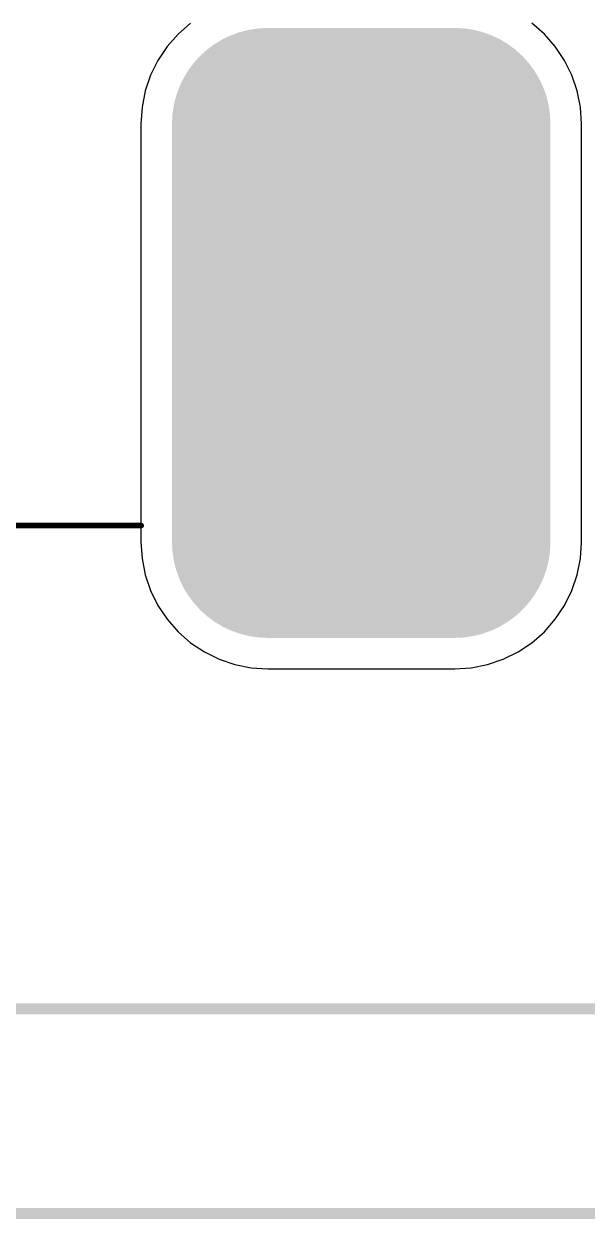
# Model space of a CAD drawing. Extents: x 69 to 227, y 90 to 377.
# Drawn here: x 119.7 to 145.3, y 138.3 to 192.5 of the extents above; entities that cross this region are included whole.
import ezdxf

# ---------------------------------------------------------------- set-up
doc = ezdxf.new("R2010")
doc.units = 0
doc.layers.get('0').update_dxf_attribs({"linetype": 'CONTINUOUS'})
for name, color, linetype in [('BOTTOMLAYER', 5, 'CONTINUOUS'), ('BOTTOMOVERLAY', 54, 'CONTINUOUS'), ('BOTTOMSOLDER', 6, 'CONTINUOUS'), ('MULTILAYER', 9, 'CONTINUOUS'), ('TOPLAYER', 1, 'CONTINUOUS'), ('TOPOVERLAY', 2, 'CONTINUOUS'), ('TOPSOLDER', 216, 'CONTINUOUS')]:
    doc.layers.add(name, color=color, linetype=linetype)

# ---------------------------------------------------------------- blocks, each defined once
blk = doc.blocks.new('CM300_SKM200_DUAL_FOOTPRIN')
at = {"layer": 'BOTTOMLAYER'}
for points, const_width in [([(-6.375, 9.5, 1), (-2.125, 9.5, 1)], 4.25), ([(2.125, 9.5, 1), (6.375, 9.5, 1)], 4.25), ([(-7.25, 12, 1), (-6.75, 12, 1)], 0.5), ([(-5.25, 12, 1), (-4.75, 12, 1)], 0.5), ([(-3.25, 12, 1), (-2.75, 12, 1)], 0.5), ([(-1.25, 12, 1), (-0.75, 12, 1)], 0.5), ([(0.75, 12, 1), (1.25, 12, 1)], 0.5), ([(2.75, 12, 1), (3.25, 12, 1)], 0.5), ([(4.75, 12, 1), (5.25, 12, 1)], 0.5), ([(6.75, 12, 1), (7.25, 12, 1)], 0.5), ([(-6.25, 10, 1), (-5.75, 10, 1)], 0.5), ([(-4.25, 10, 1), (-3.75, 10, 1)], 0.5), ([(-2.25, 10, 1), (-1.75, 10, 1)], 0.5), ([(-0.25, 10, 1), (0.25, 10, 1)], 0.5), ([(1.75, 10, 1), (2.25, 10, 1)], 0.5), ([(3.75, 10, 1), (4.25, 10, 1)], 0.5), ([(5.75, 10, 1), (6.25, 10, 1)], 0.5), ([(-7.25, 8, 1), (-6.75, 8, 1)], 0.5), ([(-5.25, 8, 1), (-4.75, 8, 1)], 0.5), ([(-3.25, 8, 1), (-2.75, 8, 1)], 0.5), ([(-1.25, 8, 1), (-0.75, 8, 1)], 0.5), ([(0.75, 8, 1), (1.25, 8, 1)], 0.5), ([(2.75, 8, 1), (3.25, 8, 1)], 0.5), ([(4.75, 8, 1), (5.25, 8, 1)], 0.5), ([(6.75, 8, 1), (7.25, 8, 1)], 0.5), ([(-8.25, 6, 1), (-7.75, 6, 1)], 0.5), ([(-6.25, 6, 1), (-5.75, 6, 1)], 0.5), ([(-4.25, 6, 1), (-3.75, 6, 1)], 0.5), ([(-2.25, 6, 1), (-1.75, 6, 1)], 0.5), ([(-0.25, 6, 1), (0.25, 6, 1)], 0.5), ([(1.75, 6, 1), (2.25, 6, 1)], 0.5), ([(3.75, 6, 1), (4.25, 6, 1)], 0.5), ([(5.75, 6, 1), (6.25, 6, 1)], 0.5), ([(7.75, 6, 1), (8.25, 6, 1)], 0.5), ([(-7.25, 4, 1), (-6.75, 4, 1)], 0.5), ([(-5.25, 4, 1), (-4.75, 4, 1)], 0.5), ([(-3.25, 4, 1), (-2.75, 4, 1)], 0.5), ([(-1.25, 4, 1), (-0.75, 4, 1)], 0.5), ([(0.75, 4, 1), (1.25, 4, 1)], 0.5), ([(2.75, 4, 1), (3.25, 4, 1)], 0.5), ([(4.75, 4, 1), (5.25, 4, 1)], 0.5), ([(6.75, 4, 1), (7.25, 4, 1)], 0.5), ([(-8.25, 2, 1), (-7.75, 2, 1)], 0.5), ([(-6.25, 2, 1), (-5.75, 2, 1)], 0.5), ([(-4.25, 2, 1), (-3.75, 2, 1)], 0.5), ([(3.75, 2, 1), (4.25, 2, 1)], 0.5), ([(5.75, 2, 1), (6.25, 2, 1)], 0.5), ([(7.75, 2, 1), (8.25, 2, 1)], 0.5), ([(-7.25, 0, 1), (-6.75, 0, 1)], 0.5), ([(-5.25, 0, 1), (-4.75, 0, 1)], 0.5), ([(4.75, 0, 1), (5.25, 0, 1)], 0.5), ([(6.75, 0, 1), (7.25, 0, 1)], 0.5), ([(-8.25, -2, 1), (-7.75, -2, 1)], 0.5), ([(-6.25, -2, 1), (-5.75, -2, 1)], 0.5), ([(-4.25, -2, 1), (-3.75, -2, 1)], 0.5), ([(3.75, -2, 1), (4.25, -2, 1)], 0.5), ([(5.75, -2, 1), (6.25, -2, 1)], 0.5), ([(7.75, -2, 1), (8.25, -2, 1)], 0.5), ([(-7.25, -4, 1), (-6.75, -4, 1)], 0.5), ([(-5.25, -4, 1), (-4.75, -4, 1)], 0.5), ([(-3.25, -4, 1), (-2.75, -4, 1)], 0.5), ([(-1.25, -4, 1), (-0.75, -4, 1)], 0.5), ([(0.75, -4, 1), (1.25, -4, 1)], 0.5), ([(2.75, -4, 1), (3.25, -4, 1)], 0.5), ([(4.75, -4, 1), (5.25, -4, 1)], 0.5), ([(6.75, -4, 1), (7.25, -4, 1)], 0.5), ([(-6.375, -9.5, 1), (-2.125, -9.5, 1)], 4.25), ([(2.125, -9.5, 1), (6.375, -9.5, 1)], 4.25), ([(-8.25, -6, 1), (-7.75, -6, 1)], 0.5), ([(-6.25, -6, 1), (-5.75, -6, 1)], 0.5), ([(-4.25, -6, 1), (-3.75, -6, 1)], 0.5), ([(-2.25, -6, 1), (-1.75, -6, 1)], 0.5), ([(-0.25, -6, 1), (0.25, -6, 1)], 0.5), ([(1.75, -6, 1), (2.25, -6, 1)], 0.5), ([(3.75, -6, 1), (4.25, -6, 1)], 0.5), ([(5.75, -6, 1), (6.25, -6, 1)], 0.5), ([(7.75, -6, 1), (8.25, -6, 1)], 0.5), ([(-7.25, -8, 1), (-6.75, -8, 1)], 0.5), ([(-5.25, -8, 1), (-4.75, -8, 1)], 0.5), ([(-3.25, -8, 1), (-2.75, -8, 1)], 0.5), ([(-1.25, -8, 1), (-0.75, -8, 1)], 0.5), ([(0.75, -8, 1), (1.25, -8, 1)], 0.5), ([(2.75, -8, 1), (3.25, -8, 1)], 0.5), ([(4.75, -8, 1), (5.25, -8, 1)], 0.5), ([(6.75, -8, 1), (7.25, -8, 1)], 0.5), ([(-6.25, -10, 1), (-5.75, -10, 1)], 0.5), ([(-4.25, -10, 1), (-3.75, -10, 1)], 0.5), ([(-2.25, -10, 1), (-1.75, -10, 1)], 0.5), ([(-0.25, -10, 1), (0.25, -10, 1)], 0.5), ([(1.75, -10, 1), (2.25, -10, 1)], 0.5), ([(3.75, -10, 1), (4.25, -10, 1)], 0.5), ([(5.75, -10, 1), (6.25, -10, 1)], 0.5), ([(-7.25, -12, 1), (-6.75, -12, 1)], 0.5), ([(-5.25, -12, 1), (-4.75, -12, 1)], 0.5), ([(-3.25, -12, 1), (-2.75, -12, 1)], 0.5), ([(-1.25, -12, 1), (-0.75, -12, 1)], 0.5), ([(0.75, -12, 1), (1.25, -12, 1)], 0.5), ([(2.75, -12, 1), (3.25, -12, 1)], 0.5), ([(4.75, -12, 1), (5.25, -12, 1)], 0.5), ([(6.75, -12, 1), (7.25, -12, 1)], 0.5)]:
    blk.add_lwpolyline(points, format="xyb", close=True, dxfattribs=dict(at, const_width=const_width))
for points in [[(-4.25, -13.75), (4.25, -13.75), (-4.25, 13.75), (4.25, 13.75)], [(-8.5, -9.5), (8.5, -9.5), (-8.5, 9.5), (8.5, 9.5)]]:
    blk.add_solid(points, dxfattribs=at)
at = {"layer": 'BOTTOMOVERLAY', "const_width": 0.5}
for points in [[(-53.2, -30.7), (53.2, -30.7)], [(-55, -40), (55, -40)]]:
    blk.add_lwpolyline(points, dxfattribs=at)
at = {"layer": 'BOTTOMSOLDER'}
for points, const_width in [([(-6.426, 9.5, 1), (-2.074, 9.5, 1)], 4.352), ([(2.074, 9.5, 1), (6.426, 9.5, 1)], 4.352), ([(-7.301, 12, 1), (-6.699, 12, 1)], 0.602), ([(-5.301, 12, 1), (-4.699, 12, 1)], 0.602), ([(-3.301, 12, 1), (-2.699, 12, 1)], 0.602), ([(-1.301, 12, 1), (-0.699, 12, 1)], 0.602), ([(0.699, 12, 1), (1.301, 12, 1)], 0.602), ([(2.699, 12, 1), (3.301, 12, 1)], 0.602), ([(4.699, 12, 1), (5.301, 12, 1)], 0.602), ([(6.699, 12, 1), (7.301, 12, 1)], 0.602), ([(-6.301, 10, 1), (-5.699, 10, 1)], 0.602), ([(-4.301, 10, 1), (-3.699, 10, 1)], 0.602), ([(-2.301, 10, 1), (-1.699, 10, 1)], 0.602), ([(-0.301, 10, 1), (0.301, 10, 1)], 0.602), ([(1.699, 10, 1), (2.301, 10, 1)], 0.602), ([(3.699, 10, 1), (4.301, 10, 1)], 0.602), ([(5.699, 10, 1), (6.301, 10, 1)], 0.602), ([(-7.301, 8, 1), (-6.699, 8, 1)], 0.602), ([(-5.301, 8, 1), (-4.699, 8, 1)], 0.602), ([(-3.301, 8, 1), (-2.699, 8, 1)], 0.602), ([(-1.301, 8, 1), (-0.699, 8, 1)], 0.602), ([(0.699, 8, 1), (1.301, 8, 1)], 0.602), ([(2.699, 8, 1), (3.301, 8, 1)], 0.602), ([(4.699, 8, 1), (5.301, 8, 1)], 0.602), ([(6.699, 8, 1), (7.301, 8, 1)], 0.602), ([(-8.301, 6, 1), (-7.699, 6, 1)], 0.602), ([(-6.301, 6, 1), (-5.699, 6, 1)], 0.602), ([(-4.301, 6, 1), (-3.699, 6, 1)], 0.602), ([(-2.301, 6, 1), (-1.699, 6, 1)], 0.602), ([(-0.301, 6, 1), (0.301, 6, 1)], 0.602), ([(1.699, 6, 1), (2.301, 6, 1)], 0.602), ([(3.699, 6, 1), (4.301, 6, 1)], 0.602), ([(5.699, 6, 1), (6.301, 6, 1)], 0.602), ([(7.699, 6, 1), (8.301, 6, 1)], 0.602), ([(-7.301, 4, 1), (-6.699, 4, 1)], 0.602), ([(-5.301, 4, 1), (-4.699, 4, 1)], 0.602), ([(-3.301, 4, 1), (-2.699, 4, 1)], 0.602), ([(-1.301, 4, 1), (-0.699, 4, 1)], 0.602), ([(0.699, 4, 1), (1.301, 4, 1)], 0.602), ([(2.699, 4, 1), (3.301, 4, 1)], 0.602), ([(4.699, 4, 1), (5.301, 4, 1)], 0.602), ([(6.699, 4, 1), (7.301, 4, 1)], 0.602), ([(-8.301, 2, 1), (-7.699, 2, 1)], 0.602), ([(-6.301, 2, 1), (-5.699, 2, 1)], 0.602), ([(-4.301, 2, 1), (-3.699, 2, 1)], 0.602), ([(3.699, 2, 1), (4.301, 2, 1)], 0.602), ([(5.699, 2, 1), (6.301, 2, 1)], 0.602), ([(7.699, 2, 1), (8.301, 2, 1)], 0.602), ([(-7.301, 0, 1), (-6.699, 0, 1)], 0.602), ([(-5.301, 0, 1), (-4.699, 0, 1)], 0.602), ([(4.699, 0, 1), (5.301, 0, 1)], 0.602), ([(6.699, 0, 1), (7.301, 0, 1)], 0.602), ([(-8.301, -2, 1), (-7.699, -2, 1)], 0.602), ([(-6.301, -2, 1), (-5.699, -2, 1)], 0.602), ([(-4.301, -2, 1), (-3.699, -2, 1)], 0.602), ([(3.699, -2, 1), (4.301, -2, 1)], 0.602), ([(5.699, -2, 1), (6.301, -2, 1)], 0.602), ([(7.699, -2, 1), (8.301, -2, 1)], 0.602), ([(-7.301, -4, 1), (-6.699, -4, 1)], 0.602), ([(-5.301, -4, 1), (-4.699, -4, 1)], 0.602), ([(-3.301, -4, 1), (-2.699, -4, 1)], 0.602), ([(-1.301, -4, 1), (-0.699, -4, 1)], 0.602), ([(0.699, -4, 1), (1.301, -4, 1)], 0.602), ([(2.699, -4, 1), (3.301, -4, 1)], 0.602), ([(4.699, -4, 1), (5.301, -4, 1)], 0.602), ([(6.699, -4, 1), (7.301, -4, 1)], 0.602), ([(-6.426, -9.5, 1), (-2.074, -9.5, 1)], 4.352), ([(-8.301, -6, 1), (-7.699, -6, 1)], 0.602), ([(-6.301, -6, 1), (-5.699, -6, 1)], 0.602), ([(-4.301, -6, 1), (-3.699, -6, 1)], 0.602), ([(-2.301, -6, 1), (-1.699, -6, 1)], 0.602), ([(-0.301, -6, 1), (0.301, -6, 1)], 0.602), ([(2.074, -9.5, 1), (6.426, -9.5, 1)], 4.352), ([(1.699, -6, 1), (2.301, -6, 1)], 0.602), ([(3.699, -6, 1), (4.301, -6, 1)], 0.602), ([(5.699, -6, 1), (6.301, -6, 1)], 0.602), ([(7.699, -6, 1), (8.301, -6, 1)], 0.602), ([(-7.301, -8, 1), (-6.699, -8, 1)], 0.602), ([(-5.301, -8, 1), (-4.699, -8, 1)], 0.602), ([(-3.301, -8, 1), (-2.699, -8, 1)], 0.602), ([(-1.301, -8, 1), (-0.699, -8, 1)], 0.602), ([(0.699, -8, 1), (1.301, -8, 1)], 0.602), ([(2.699, -8, 1), (3.301, -8, 1)], 0.602), ([(4.699, -8, 1), (5.301, -8, 1)], 0.602), ([(6.699, -8, 1), (7.301, -8, 1)], 0.602), ([(-6.301, -10, 1), (-5.699, -10, 1)], 0.602), ([(-4.301, -10, 1), (-3.699, -10, 1)], 0.602), ([(-2.301, -10, 1), (-1.699, -10, 1)], 0.602), ([(-0.301, -10, 1), (0.301, -10, 1)], 0.602), ([(1.699, -10, 1), (2.301, -10, 1)], 0.602), ([(3.699, -10, 1), (4.301, -10, 1)], 0.602), ([(5.699, -10, 1), (6.301, -10, 1)], 0.602), ([(-7.301, -12, 1), (-6.699, -12, 1)], 0.602), ([(-5.301, -12, 1), (-4.699, -12, 1)], 0.602), ([(-3.301, -12, 1), (-2.699, -12, 1)], 0.602), ([(-1.301, -12, 1), (-0.699, -12, 1)], 0.602), ([(0.699, -12, 1), (1.301, -12, 1)], 0.602), ([(2.699, -12, 1), (3.301, -12, 1)], 0.602), ([(4.699, -12, 1), (5.301, -12, 1)], 0.602), ([(6.699, -12, 1), (7.301, -12, 1)], 0.602)]:
    blk.add_lwpolyline(points, format="xyb", close=True, dxfattribs=dict(at, const_width=const_width))
for points in [[(-4.25, -13.852), (4.25, -13.852), (-4.25, 13.852), (4.25, 13.852)], [(-8.602, -9.5), (8.602, -9.5), (-8.602, 9.5), (8.602, 9.5)]]:
    blk.add_solid(points, dxfattribs=at)
at = {"layer": 'MULTILAYER'}
for points, const_width in [([(-6.375, 9.5, 1), (-2.125, 9.5, 1)], 4.25), ([(2.125, 9.5, 1), (6.375, 9.5, 1)], 4.25), ([(-7.25, 12, 1), (-6.75, 12, 1)], 0.5), ([(-5.25, 12, 1), (-4.75, 12, 1)], 0.5), ([(-3.25, 12, 1), (-2.75, 12, 1)], 0.5), ([(-1.25, 12, 1), (-0.75, 12, 1)], 0.5), ([(0.75, 12, 1), (1.25, 12, 1)], 0.5), ([(2.75, 12, 1), (3.25, 12, 1)], 0.5), ([(4.75, 12, 1), (5.25, 12, 1)], 0.5), ([(6.75, 12, 1), (7.25, 12, 1)], 0.5), ([(-6.25, 10, 1), (-5.75, 10, 1)], 0.5), ([(-4.25, 10, 1), (-3.75, 10, 1)], 0.5), ([(-2.25, 10, 1), (-1.75, 10, 1)], 0.5), ([(-0.25, 10, 1), (0.25, 10, 1)], 0.5), ([(1.75, 10, 1), (2.25, 10, 1)], 0.5), ([(3.75, 10, 1), (4.25, 10, 1)], 0.5), ([(5.75, 10, 1), (6.25, 10, 1)], 0.5), ([(-7.25, 8, 1), (-6.75, 8, 1)], 0.5), ([(-5.25, 8, 1), (-4.75, 8, 1)], 0.5), ([(-3.25, 8, 1), (-2.75, 8, 1)], 0.5), ([(-1.25, 8, 1), (-0.75, 8, 1)], 0.5), ([(0.75, 8, 1), (1.25, 8, 1)], 0.5), ([(2.75, 8, 1), (3.25, 8, 1)], 0.5), ([(4.75, 8, 1), (5.25, 8, 1)], 0.5), ([(6.75, 8, 1), (7.25, 8, 1)], 0.5), ([(-8.25, 6, 1), (-7.75, 6, 1)], 0.5), ([(-6.25, 6, 1), (-5.75, 6, 1)], 0.5), ([(-4.25, 6, 1), (-3.75, 6, 1)], 0.5), ([(-2.25, 6, 1), (-1.75, 6, 1)], 0.5), ([(-0.25, 6, 1), (0.25, 6, 1)], 0.5), ([(1.75, 6, 1), (2.25, 6, 1)], 0.5), ([(3.75, 6, 1), (4.25, 6, 1)], 0.5), ([(5.75, 6, 1), (6.25, 6, 1)], 0.5), ([(7.75, 6, 1), (8.25, 6, 1)], 0.5), ([(-7.25, 4, 1), (-6.75, 4, 1)], 0.5), ([(-5.25, 4, 1), (-4.75, 4, 1)], 0.5), ([(-3.25, 4, 1), (-2.75, 4, 1)], 0.5), ([(-1.25, 4, 1), (-0.75, 4, 1)], 0.5), ([(0.75, 4, 1), (1.25, 4, 1)], 0.5), ([(2.75, 4, 1), (3.25, 4, 1)], 0.5), ([(4.75, 4, 1), (5.25, 4, 1)], 0.5), ([(6.75, 4, 1), (7.25, 4, 1)], 0.5), ([(-8.25, 2, 1), (-7.75, 2, 1)], 0.5), ([(-6.25, 2, 1), (-5.75, 2, 1)], 0.5), ([(-4.25, 2, 1), (-3.75, 2, 1)], 0.5), ([(3.75, 2, 1), (4.25, 2, 1)], 0.5), ([(5.75, 2, 1), (6.25, 2, 1)], 0.5), ([(7.75, 2, 1), (8.25, 2, 1)], 0.5), ([(-7.25, 0, 1), (-6.75, 0, 1)], 0.5), ([(-5.25, 0, 1), (-4.75, 0, 1)], 0.5), ([(4.75, 0, 1), (5.25, 0, 1)], 0.5), ([(6.75, 0, 1), (7.25, 0, 1)], 0.5), ([(-8.25, -2, 1), (-7.75, -2, 1)], 0.5), ([(-6.25, -2, 1), (-5.75, -2, 1)], 0.5), ([(-4.25, -2, 1), (-3.75, -2, 1)], 0.5), ([(3.75, -2, 1), (4.25, -2, 1)], 0.5), ([(5.75, -2, 1), (6.25, -2, 1)], 0.5), ([(7.75, -2, 1), (8.25, -2, 1)], 0.5), ([(-7.25, -4, 1), (-6.75, -4, 1)], 0.5), ([(-5.25, -4, 1), (-4.75, -4, 1)], 0.5), ([(-3.25, -4, 1), (-2.75, -4, 1)], 0.5), ([(-1.25, -4, 1), (-0.75, -4, 1)], 0.5), ([(0.75, -4, 1), (1.25, -4, 1)], 0.5), ([(2.75, -4, 1), (3.25, -4, 1)], 0.5), ([(4.75, -4, 1), (5.25, -4, 1)], 0.5), ([(6.75, -4, 1), (7.25, -4, 1)], 0.5), ([(-6.375, -9.5, 1), (-2.125, -9.5, 1)], 4.25), ([(2.125, -9.5, 1), (6.375, -9.5, 1)], 4.25), ([(-8.25, -6, 1), (-7.75, -6, 1)], 0.5), ([(-6.25, -6, 1), (-5.75, -6, 1)], 0.5), ([(-4.25, -6, 1), (-3.75, -6, 1)], 0.5), ([(-2.25, -6, 1), (-1.75, -6, 1)], 0.5), ([(-0.25, -6, 1), (0.25, -6, 1)], 0.5), ([(1.75, -6, 1), (2.25, -6, 1)], 0.5), ([(3.75, -6, 1), (4.25, -6, 1)], 0.5), ([(5.75, -6, 1), (6.25, -6, 1)], 0.5), ([(7.75, -6, 1), (8.25, -6, 1)], 0.5), ([(-7.25, -8, 1), (-6.75, -8, 1)], 0.5), ([(-5.25, -8, 1), (-4.75, -8, 1)], 0.5), ([(-3.25, -8, 1), (-2.75, -8, 1)], 0.5), ([(-1.25, -8, 1), (-0.75, -8, 1)], 0.5), ([(0.75, -8, 1), (1.25, -8, 1)], 0.5), ([(2.75, -8, 1), (3.25, -8, 1)], 0.5), ([(4.75, -8, 1), (5.25, -8, 1)], 0.5), ([(6.75, -8, 1), (7.25, -8, 1)], 0.5), ([(-6.25, -10, 1), (-5.75, -10, 1)], 0.5), ([(-4.25, -10, 1), (-3.75, -10, 1)], 0.5), ([(-2.25, -10, 1), (-1.75, -10, 1)], 0.5), ([(-0.25, -10, 1), (0.25, -10, 1)], 0.5), ([(1.75, -10, 1), (2.25, -10, 1)], 0.5), ([(3.75, -10, 1), (4.25, -10, 1)], 0.5), ([(5.75, -10, 1), (6.25, -10, 1)], 0.5), ([(-7.25, -12, 1), (-6.75, -12, 1)], 0.5), ([(-5.25, -12, 1), (-4.75, -12, 1)], 0.5), ([(-3.25, -12, 1), (-2.75, -12, 1)], 0.5), ([(-1.25, -12, 1), (-0.75, -12, 1)], 0.5), ([(0.75, -12, 1), (1.25, -12, 1)], 0.5), ([(2.75, -12, 1), (3.25, -12, 1)], 0.5), ([(4.75, -12, 1), (5.25, -12, 1)], 0.5), ([(6.75, -12, 1), (7.25, -12, 1)], 0.5)]:
    blk.add_lwpolyline(points, format="xyb", close=True, dxfattribs=dict(at, const_width=const_width))
for points in [[(-4.25, -13.75), (4.25, -13.75), (-4.25, 13.75), (4.25, 13.75)], [(-8.5, -9.5), (8.5, -9.5), (-8.5, 9.5), (8.5, 9.5)]]:
    blk.add_solid(points, dxfattribs=at)
at = {"layer": 'TOPLAYER'}
for points, const_width in [([(-6.375, 9.5, 1), (-2.125, 9.5, 1)], 4.25), ([(2.125, 9.5, 1), (6.375, 9.5, 1)], 4.25), ([(-7.25, 12, 1), (-6.75, 12, 1)], 0.5), ([(-5.25, 12, 1), (-4.75, 12, 1)], 0.5), ([(-3.25, 12, 1), (-2.75, 12, 1)], 0.5), ([(-1.25, 12, 1), (-0.75, 12, 1)], 0.5), ([(0.75, 12, 1), (1.25, 12, 1)], 0.5), ([(2.75, 12, 1), (3.25, 12, 1)], 0.5), ([(4.75, 12, 1), (5.25, 12, 1)], 0.5), ([(6.75, 12, 1), (7.25, 12, 1)], 0.5), ([(-6.25, 10, 1), (-5.75, 10, 1)], 0.5), ([(-4.25, 10, 1), (-3.75, 10, 1)], 0.5), ([(-2.25, 10, 1), (-1.75, 10, 1)], 0.5), ([(-0.25, 10, 1), (0.25, 10, 1)], 0.5), ([(1.75, 10, 1), (2.25, 10, 1)], 0.5), ([(3.75, 10, 1), (4.25, 10, 1)], 0.5), ([(5.75, 10, 1), (6.25, 10, 1)], 0.5), ([(-7.25, 8, 1), (-6.75, 8, 1)], 0.5), ([(-5.25, 8, 1), (-4.75, 8, 1)], 0.5), ([(-3.25, 8, 1), (-2.75, 8, 1)], 0.5), ([(-1.25, 8, 1), (-0.75, 8, 1)], 0.5), ([(0.75, 8, 1), (1.25, 8, 1)], 0.5), ([(2.75, 8, 1), (3.25, 8, 1)], 0.5), ([(4.75, 8, 1), (5.25, 8, 1)], 0.5), ([(6.75, 8, 1), (7.25, 8, 1)], 0.5), ([(-8.25, 6, 1), (-7.75, 6, 1)], 0.5), ([(-6.25, 6, 1), (-5.75, 6, 1)], 0.5), ([(-4.25, 6, 1), (-3.75, 6, 1)], 0.5), ([(-2.25, 6, 1), (-1.75, 6, 1)], 0.5), ([(-0.25, 6, 1), (0.25, 6, 1)], 0.5), ([(1.75, 6, 1), (2.25, 6, 1)], 0.5), ([(3.75, 6, 1), (4.25, 6, 1)], 0.5), ([(5.75, 6, 1), (6.25, 6, 1)], 0.5), ([(7.75, 6, 1), (8.25, 6, 1)], 0.5), ([(-7.25, 4, 1), (-6.75, 4, 1)], 0.5), ([(-5.25, 4, 1), (-4.75, 4, 1)], 0.5), ([(-3.25, 4, 1), (-2.75, 4, 1)], 0.5), ([(-1.25, 4, 1), (-0.75, 4, 1)], 0.5), ([(0.75, 4, 1), (1.25, 4, 1)], 0.5), ([(2.75, 4, 1), (3.25, 4, 1)], 0.5), ([(4.75, 4, 1), (5.25, 4, 1)], 0.5), ([(6.75, 4, 1), (7.25, 4, 1)], 0.5), ([(-8.25, 2, 1), (-7.75, 2, 1)], 0.5), ([(-6.25, 2, 1), (-5.75, 2, 1)], 0.5), ([(-4.25, 2, 1), (-3.75, 2, 1)], 0.5), ([(3.75, 2, 1), (4.25, 2, 1)], 0.5), ([(5.75, 2, 1), (6.25, 2, 1)], 0.5), ([(7.75, 2, 1), (8.25, 2, 1)], 0.5), ([(-7.25, 0, 1), (-6.75, 0, 1)], 0.5), ([(-5.25, 0, 1), (-4.75, 0, 1)], 0.5), ([(4.75, 0, 1), (5.25, 0, 1)], 0.5), ([(6.75, 0, 1), (7.25, 0, 1)], 0.5), ([(-8.25, -2, 1), (-7.75, -2, 1)], 0.5), ([(-6.25, -2, 1), (-5.75, -2, 1)], 0.5), ([(-4.25, -2, 1), (-3.75, -2, 1)], 0.5), ([(3.75, -2, 1), (4.25, -2, 1)], 0.5), ([(5.75, -2, 1), (6.25, -2, 1)], 0.5), ([(7.75, -2, 1), (8.25, -2, 1)], 0.5), ([(-7.25, -4, 1), (-6.75, -4, 1)], 0.5), ([(-5.25, -4, 1), (-4.75, -4, 1)], 0.5), ([(-3.25, -4, 1), (-2.75, -4, 1)], 0.5), ([(-1.25, -4, 1), (-0.75, -4, 1)], 0.5), ([(0.75, -4, 1), (1.25, -4, 1)], 0.5), ([(2.75, -4, 1), (3.25, -4, 1)], 0.5), ([(4.75, -4, 1), (5.25, -4, 1)], 0.5), ([(6.75, -4, 1), (7.25, -4, 1)], 0.5), ([(-6.375, -9.5, 1), (-2.125, -9.5, 1)], 4.25), ([(2.125, -9.5, 1), (6.375, -9.5, 1)], 4.25), ([(-8.25, -6, 1), (-7.75, -6, 1)], 0.5), ([(-6.25, -6, 1), (-5.75, -6, 1)], 0.5), ([(-4.25, -6, 1), (-3.75, -6, 1)], 0.5), ([(-2.25, -6, 1), (-1.75, -6, 1)], 0.5), ([(-0.25, -6, 1), (0.25, -6, 1)], 0.5), ([(1.75, -6, 1), (2.25, -6, 1)], 0.5), ([(3.75, -6, 1), (4.25, -6, 1)], 0.5), ([(5.75, -6, 1), (6.25, -6, 1)], 0.5), ([(7.75, -6, 1), (8.25, -6, 1)], 0.5), ([(-7.25, -8, 1), (-6.75, -8, 1)], 0.5), ([(-5.25, -8, 1), (-4.75, -8, 1)], 0.5), ([(-3.25, -8, 1), (-2.75, -8, 1)], 0.5), ([(-1.25, -8, 1), (-0.75, -8, 1)], 0.5), ([(0.75, -8, 1), (1.25, -8, 1)], 0.5), ([(2.75, -8, 1), (3.25, -8, 1)], 0.5), ([(4.75, -8, 1), (5.25, -8, 1)], 0.5), ([(6.75, -8, 1), (7.25, -8, 1)], 0.5), ([(-6.25, -10, 1), (-5.75, -10, 1)], 0.5), ([(-4.25, -10, 1), (-3.75, -10, 1)], 0.5), ([(-2.25, -10, 1), (-1.75, -10, 1)], 0.5), ([(-0.25, -10, 1), (0.25, -10, 1)], 0.5), ([(1.75, -10, 1), (2.25, -10, 1)], 0.5), ([(3.75, -10, 1), (4.25, -10, 1)], 0.5), ([(5.75, -10, 1), (6.25, -10, 1)], 0.5), ([(-7.25, -12, 1), (-6.75, -12, 1)], 0.5), ([(-5.25, -12, 1), (-4.75, -12, 1)], 0.5), ([(-3.25, -12, 1), (-2.75, -12, 1)], 0.5), ([(-1.25, -12, 1), (-0.75, -12, 1)], 0.5), ([(0.75, -12, 1), (1.25, -12, 1)], 0.5), ([(2.75, -12, 1), (3.25, -12, 1)], 0.5), ([(4.75, -12, 1), (5.25, -12, 1)], 0.5), ([(6.75, -12, 1), (7.25, -12, 1)], 0.5)]:
    blk.add_lwpolyline(points, format="xyb", close=True, dxfattribs=dict(at, const_width=const_width))
for points in [[(-4.25, -13.75), (4.25, -13.75), (-4.25, 13.75), (4.25, 13.75)], [(-8.5, -9.5), (8.5, -9.5), (-8.5, 9.5), (8.5, 9.5)]]:
    blk.add_solid(points, dxfattribs=at)
at = {"layer": 'TOPSOLDER'}
for points, const_width in [([(-6.426, 9.5, 1), (-2.074, 9.5, 1)], 4.352), ([(2.074, 9.5, 1), (6.426, 9.5, 1)], 4.352), ([(-7.301, 12, 1), (-6.699, 12, 1)], 0.602), ([(-5.301, 12, 1), (-4.699, 12, 1)], 0.602), ([(-3.301, 12, 1), (-2.699, 12, 1)], 0.602), ([(-1.301, 12, 1), (-0.699, 12, 1)], 0.602), ([(0.699, 12, 1), (1.301, 12, 1)], 0.602), ([(2.699, 12, 1), (3.301, 12, 1)], 0.602), ([(4.699, 12, 1), (5.301, 12, 1)], 0.602), ([(6.699, 12, 1), (7.301, 12, 1)], 0.602), ([(-6.301, 10, 1), (-5.699, 10, 1)], 0.602), ([(-4.301, 10, 1), (-3.699, 10, 1)], 0.602), ([(-2.301, 10, 1), (-1.699, 10, 1)], 0.602), ([(-0.301, 10, 1), (0.301, 10, 1)], 0.602), ([(1.699, 10, 1), (2.301, 10, 1)], 0.602), ([(3.699, 10, 1), (4.301, 10, 1)], 0.602), ([(5.699, 10, 1), (6.301, 10, 1)], 0.602), ([(-7.301, 8, 1), (-6.699, 8, 1)], 0.602), ([(-5.301, 8, 1), (-4.699, 8, 1)], 0.602), ([(-3.301, 8, 1), (-2.699, 8, 1)], 0.602), ([(-1.301, 8, 1), (-0.699, 8, 1)], 0.602), ([(0.699, 8, 1), (1.301, 8, 1)], 0.602), ([(2.699, 8, 1), (3.301, 8, 1)], 0.602), ([(4.699, 8, 1), (5.301, 8, 1)], 0.602), ([(6.699, 8, 1), (7.301, 8, 1)], 0.602), ([(-8.301, 6, 1), (-7.699, 6, 1)], 0.602), ([(-6.301, 6, 1), (-5.699, 6, 1)], 0.602), ([(-4.301, 6, 1), (-3.699, 6, 1)], 0.602), ([(-2.301, 6, 1), (-1.699, 6, 1)], 0.602), ([(-0.301, 6, 1), (0.301, 6, 1)], 0.602), ([(1.699, 6, 1), (2.301, 6, 1)], 0.602), ([(3.699, 6, 1), (4.301, 6, 1)], 0.602), ([(5.699, 6, 1), (6.301, 6, 1)], 0.602), ([(7.699, 6, 1), (8.301, 6, 1)], 0.602), ([(-7.301, 4, 1), (-6.699, 4, 1)], 0.602), ([(-5.301, 4, 1), (-4.699, 4, 1)], 0.602), ([(-3.301, 4, 1), (-2.699, 4, 1)], 0.602), ([(-1.301, 4, 1), (-0.699, 4, 1)], 0.602), ([(0.699, 4, 1), (1.301, 4, 1)], 0.602), ([(2.699, 4, 1), (3.301, 4, 1)], 0.602), ([(4.699, 4, 1), (5.301, 4, 1)], 0.602), ([(6.699, 4, 1), (7.301, 4, 1)], 0.602), ([(-8.301, 2, 1), (-7.699, 2, 1)], 0.602), ([(-6.301, 2, 1), (-5.699, 2, 1)], 0.602), ([(-4.301, 2, 1), (-3.699, 2, 1)], 0.602), ([(3.699, 2, 1), (4.301, 2, 1)], 0.602), ([(5.699, 2, 1), (6.301, 2, 1)], 0.602), ([(7.699, 2, 1), (8.301, 2, 1)], 0.602), ([(-7.301, 0, 1), (-6.699, 0, 1)], 0.602), ([(-5.301, 0, 1), (-4.699, 0, 1)], 0.602), ([(4.699, 0, 1), (5.301, 0, 1)], 0.602), ([(6.699, 0, 1), (7.301, 0, 1)], 0.602), ([(-8.301, -2, 1), (-7.699, -2, 1)], 0.602), ([(-6.301, -2, 1), (-5.699, -2, 1)], 0.602), ([(-4.301, -2, 1), (-3.699, -2, 1)], 0.602), ([(3.699, -2, 1), (4.301, -2, 1)], 0.602), ([(5.699, -2, 1), (6.301, -2, 1)], 0.602), ([(7.699, -2, 1), (8.301, -2, 1)], 0.602), ([(-7.301, -4, 1), (-6.699, -4, 1)], 0.602), ([(-5.301, -4, 1), (-4.699, -4, 1)], 0.602), ([(-3.301, -4, 1), (-2.699, -4, 1)], 0.602), ([(-1.301, -4, 1), (-0.699, -4, 1)], 0.602), ([(0.699, -4, 1), (1.301, -4, 1)], 0.602), ([(2.699, -4, 1), (3.301, -4, 1)], 0.602), ([(4.699, -4, 1), (5.301, -4, 1)], 0.602), ([(6.699, -4, 1), (7.301, -4, 1)], 0.602), ([(-6.426, -9.5, 1), (-2.074, -9.5, 1)], 4.352), ([(-8.301, -6, 1), (-7.699, -6, 1)], 0.602), ([(-6.301, -6, 1), (-5.699, -6, 1)], 0.602), ([(-4.301, -6, 1), (-3.699, -6, 1)], 0.602), ([(-2.301, -6, 1), (-1.699, -6, 1)], 0.602), ([(-0.301, -6, 1), (0.301, -6, 1)], 0.602), ([(2.074, -9.5, 1), (6.426, -9.5, 1)], 4.352), ([(1.699, -6, 1), (2.301, -6, 1)], 0.602), ([(3.699, -6, 1), (4.301, -6, 1)], 0.602), ([(5.699, -6, 1), (6.301, -6, 1)], 0.602), ([(7.699, -6, 1), (8.301, -6, 1)], 0.602), ([(-7.301, -8, 1), (-6.699, -8, 1)], 0.602), ([(-5.301, -8, 1), (-4.699, -8, 1)], 0.602), ([(-3.301, -8, 1), (-2.699, -8, 1)], 0.602), ([(-1.301, -8, 1), (-0.699, -8, 1)], 0.602), ([(0.699, -8, 1), (1.301, -8, 1)], 0.602), ([(2.699, -8, 1), (3.301, -8, 1)], 0.602), ([(4.699, -8, 1), (5.301, -8, 1)], 0.602), ([(6.699, -8, 1), (7.301, -8, 1)], 0.602), ([(-6.301, -10, 1), (-5.699, -10, 1)], 0.602), ([(-4.301, -10, 1), (-3.699, -10, 1)], 0.602), ([(-2.301, -10, 1), (-1.699, -10, 1)], 0.602), ([(-0.301, -10, 1), (0.301, -10, 1)], 0.602), ([(1.699, -10, 1), (2.301, -10, 1)], 0.602), ([(3.699, -10, 1), (4.301, -10, 1)], 0.602), ([(5.699, -10, 1), (6.301, -10, 1)], 0.602), ([(-7.301, -12, 1), (-6.699, -12, 1)], 0.602), ([(-5.301, -12, 1), (-4.699, -12, 1)], 0.602), ([(-3.301, -12, 1), (-2.699, -12, 1)], 0.602), ([(-1.301, -12, 1), (-0.699, -12, 1)], 0.602), ([(0.699, -12, 1), (1.301, -12, 1)], 0.602), ([(2.699, -12, 1), (3.301, -12, 1)], 0.602), ([(4.699, -12, 1), (5.301, -12, 1)], 0.602), ([(6.699, -12, 1), (7.301, -12, 1)], 0.602)]:
    blk.add_lwpolyline(points, format="xyb", close=True, dxfattribs=dict(at, const_width=const_width))
for points in [[(-4.25, -13.852), (4.25, -13.852), (-4.25, 13.852), (4.25, 13.852)], [(-8.602, -9.5), (8.602, -9.5), (-8.602, 9.5), (8.602, 9.5)]]:
    blk.add_solid(points, dxfattribs=at)

msp = doc.modelspace()

# ---------------------------------------------------------------- linework, layer by layer
at = {"layer": 'BOTTOMLAYER'}
for p, q in [((127.242, 192.572), (126.675, 192.075)), ((143.325, 192.075), (142.758, 192.572)), ((126.675, 192.075), (126.178, 191.508)), ((143.822, 191.508), (143.325, 192.075)), ((126.178, 191.508), (125.76, 190.881)), ((144.24, 190.881), (143.822, 191.508)), ((125.76, 190.881), (125.426, 190.205)), ((144.574, 190.205), (144.24, 190.881)), ((125.426, 190.205), (125.184, 189.491)), ((144.816, 189.491), (144.574, 190.205)), ((125.184, 189.491), (125.037, 188.752)), ((144.963, 188.752), (144.816, 189.491)), ((125.037, 188.752), (124.988, 188)), ((145.012, 188), (144.963, 188.752)), ((124.988, 188), (124.988, 169)), ((145.012, 169), (145.012, 188)), ((124.988, 169), (125.037, 168.248)), ((144.963, 168.248), (145.012, 169)), ((125.037, 168.248), (125.184, 167.509)), ((144.816, 167.509), (144.963, 168.248)), ((125.184, 167.509), (125.426, 166.795)), ((144.574, 166.795), (144.816, 167.509)), ((125.426, 166.795), (125.76, 166.119)), ((144.24, 166.119), (144.574, 166.795)), ((125.76, 166.119), (126.178, 165.492)), ((143.822, 165.492), (144.24, 166.119)), ((126.178, 165.492), (126.675, 164.925)), ((143.325, 164.925), (143.822, 165.492)), ((126.675, 164.925), (127.242, 164.428)), ((142.758, 164.428), (143.325, 164.925)), ((127.242, 164.428), (127.869, 164.01)), ((127.869, 164.01), (128.545, 163.676)), ((141.455, 163.676), (142.131, 164.01)), ((142.131, 164.01), (142.758, 164.428)), ((128.545, 163.676), (129.259, 163.434)), ((129.259, 163.434), (129.998, 163.287)), ((140.002, 163.287), (140.741, 163.434)), ((140.741, 163.434), (141.455, 163.676)), ((129.998, 163.287), (130.75, 163.238)), ((130.75, 163.238), (139.25, 163.238)), ((139.25, 163.238), (140.002, 163.287))]:
    msp.add_line(p, q, dxfattribs=at)
at = {"layer": 'TOPOVERLAY', "const_width": 0.25}
msp.add_lwpolyline([(118.5, 169.75), (125, 169.75)], dxfattribs=at)
at = {"layer": 'TOPOVERLAY', "const_width": 0.125}
msp.add_lwpolyline([(124.938, 169.75, 1), (125.063, 169.75, 1)], format="xyb", close=True, dxfattribs=at)

# ---------------------------------------------------------------- block references
at = {"rotation": 360}
msp.add_blockref('CM300_SKM200_DUAL_FOOTPRIN', (135, 178.5), dxfattribs=at)

doc.saveas('drawing.dxf')
